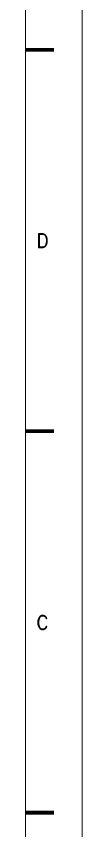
# Model space of a CAD drawing. Header units: millimetres. Extents: x 0 to 864, y 0 to 560.
# Drawn here: x 853.7 to 864, y 141.8 to 285.9 of the extents above; entities that cross this region are included whole.
import ezdxf

# ---------------------------------------------------------------- set-up
doc = ezdxf.new("R2010")
doc.units = ezdxf.units.MM
doc.styles.add('ROMAND', font='romand', dxfattribs={"height": 0.125})

msp = doc.modelspace()

# ---------------------------------------------------------------- linework, layer by layer
at = {"lineweight": 18}
for p, q in [((864, 560), (864, 0)), ((854, 550), (854, 10))]:
    msp.add_line(p, q, dxfattribs=at)
at = {"lineweight": 18, "const_width": 0.665}
for points in [[(854, 280), (859, 280)], [(854, 212.5), (859, 212.5)], [(854, 145), (859, 145)]]:
    msp.add_lwpolyline(points, dxfattribs=at)

# ---------------------------------------------------------------- texts
at = {"lineweight": 18, "style": 'ROMAND'}
for s, p in [('D', (855.84, 244.98)), ('C', (855.84, 177.4))]:
    msp.add_text(s, height=2.5, dxfattribs=at).set_placement(p)

doc.saveas('drawing.dxf')
